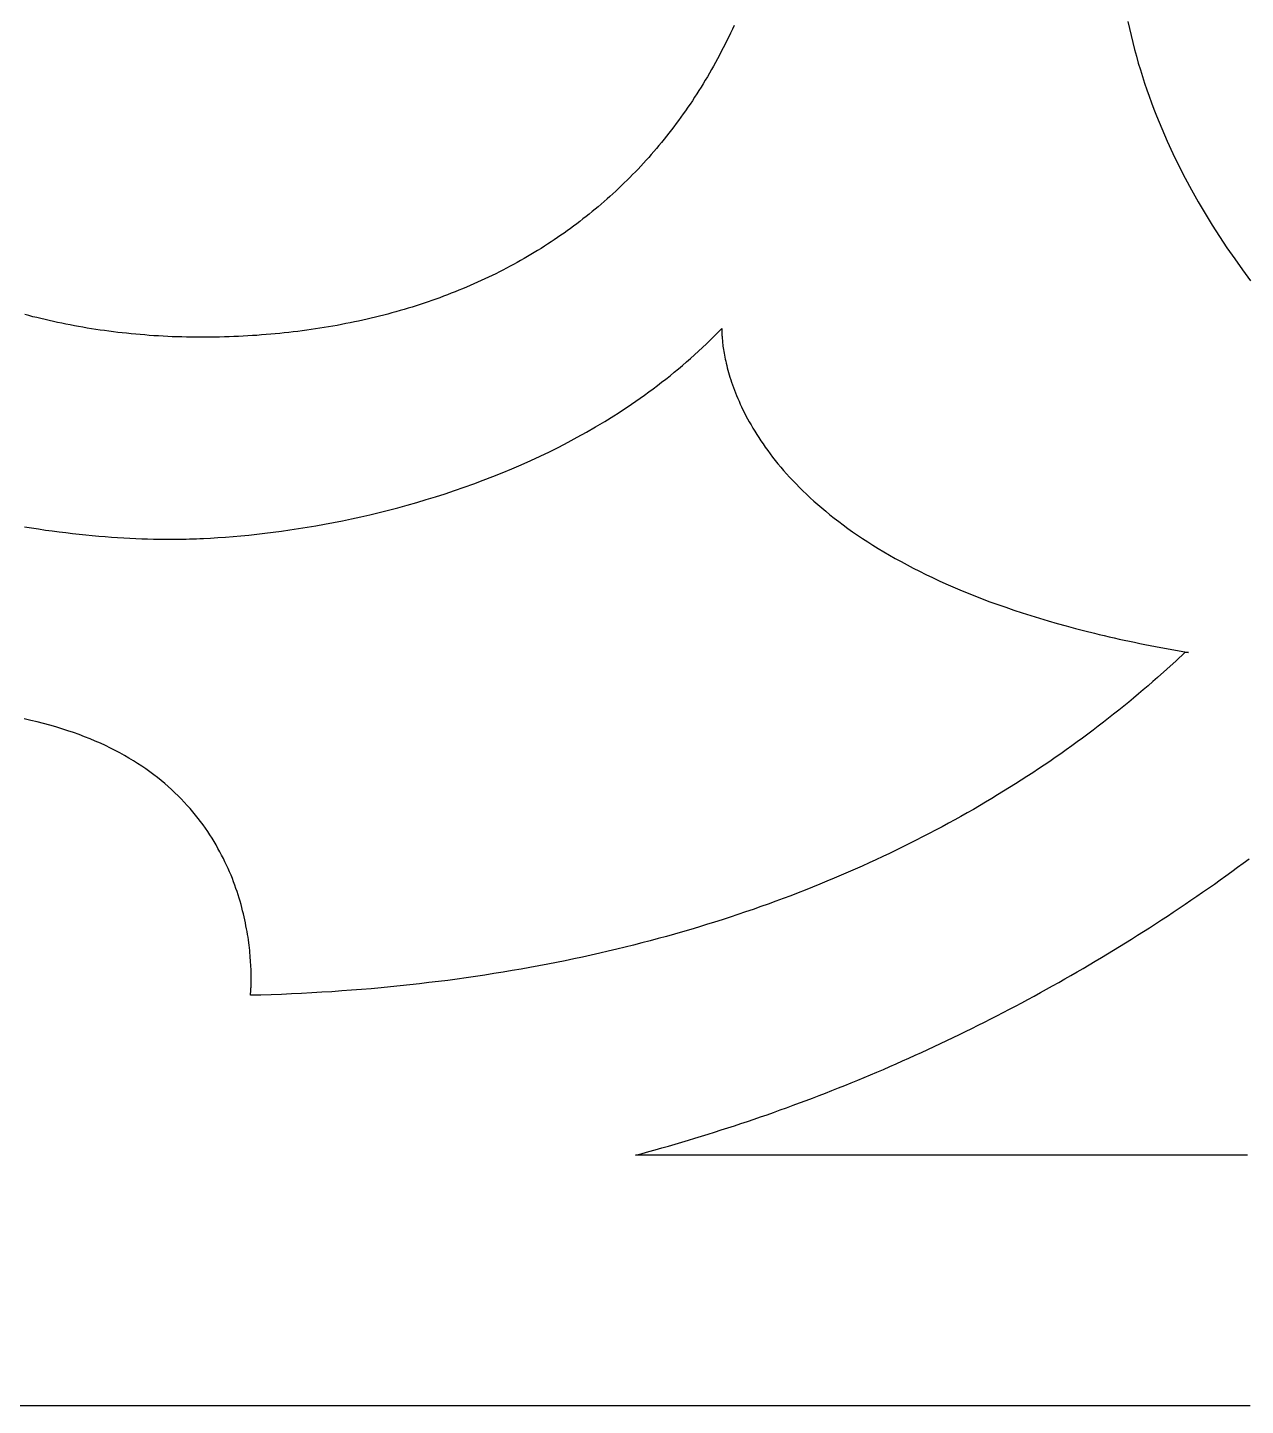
# Model space of a CAD drawing. Extents: x -52 to 64, y -91 to -51.
# Drawn here: x -38.38 to -24.62, y -90.72 to -75.14 of the extents above; entities that cross this region are included whole.
import ezdxf

# ---------------------------------------------------------------- set-up
doc = ezdxf.new("R2010")
doc.units = 0
doc.header["$MEASUREMENT"] = 0
doc.layers.add('LAYER_1', color=18, linetype='CONTINUOUS')

msp = doc.modelspace()

# ---------------------------------------------------------------- linework, layer by layer
at = {"layer": 'LAYER_1'}
for points in [[(-30.395, -75.12), (-30.415, -75.163), (-30.435, -75.206), (-30.456, -75.248), (-30.476, -75.29), (-30.497, -75.332), (-30.518, -75.374), (-30.54, -75.415), (-30.562, -75.457), (-30.583, -75.498), (-30.606, -75.538), (-30.628, -75.579), (-30.651, -75.619), (-30.674, -75.659), (-30.697, -75.699), (-30.721, -75.738), (-30.744, -75.778), (-30.768, -75.817), (-30.793, -75.855), (-30.817, -75.894), (-30.842, -75.932), (-30.867, -75.97), (-30.892, -76.008), (-30.918, -76.045), (-30.944, -76.083), (-30.97, -76.12), (-30.996, -76.156), (-31.022, -76.193), (-31.049, -76.229), (-31.076, -76.265), (-31.104, -76.301), (-31.131, -76.336), (-31.159, -76.371), (-31.187, -76.406), (-31.215, -76.441), (-31.244, -76.475), (-31.272, -76.51), (-31.301, -76.544), (-31.331, -76.577), (-31.36, -76.611), (-31.39, -76.644), (-31.42, -76.677), (-31.45, -76.709), (-31.48, -76.742), (-31.511, -76.774), (-31.542, -76.806), (-31.573, -76.837), (-31.604, -76.869), (-31.636, -76.9), (-31.668, -76.93), (-31.7, -76.961), (-31.732, -76.991), (-31.765, -77.021), (-31.798, -77.051), (-31.831, -77.081), (-31.864, -77.11), (-31.897, -77.139), (-31.931, -77.168), (-31.965, -77.196), (-31.999, -77.224), (-32.034, -77.252), (-32.068, -77.28), (-32.103, -77.307), (-32.138, -77.334), (-32.174, -77.361), (-32.209, -77.388), (-32.245, -77.414), (-32.281, -77.44), (-32.317, -77.466), (-32.354, -77.491), (-32.39, -77.517), (-32.427, -77.542), (-32.464, -77.566), (-32.502, -77.591), (-32.539, -77.615), (-32.577, -77.639), (-32.615, -77.662), (-32.653, -77.686), (-32.692, -77.709), (-32.73, -77.732), (-32.769, -77.754), (-32.808, -77.776), (-32.847, -77.798), (-32.887, -77.82), (-32.927, -77.842), (-32.967, -77.863), (-33.007, -77.884), (-33.047, -77.904), (-33.088, -77.925), (-33.129, -77.945), (-33.17, -77.965), (-33.211, -77.984), (-33.252, -78.003), (-33.294, -78.022), (-33.336, -78.041), (-33.378, -78.059), (-33.42, -78.078), (-33.463, -78.095), (-33.505, -78.113), (-33.548, -78.13), (-33.591, -78.147), (-33.635, -78.164), (-33.678, -78.18), (-33.722, -78.197), (-33.766, -78.213), (-33.81, -78.228), (-33.854, -78.243), (-33.899, -78.259), (-33.944, -78.273), (-33.988, -78.288), (-34.034, -78.302), (-34.079, -78.316), (-34.124, -78.33), (-34.17, -78.343), (-34.216, -78.356), (-34.262, -78.369), (-34.309, -78.381), (-34.355, -78.393), (-34.402, -78.405), (-34.449, -78.417), (-34.496, -78.428), (-34.543, -78.439), (-34.591, -78.45), (-34.638, -78.461), (-34.686, -78.471), (-34.734, -78.481), (-34.782, -78.49), (-34.831, -78.5), (-34.879, -78.509), (-34.928, -78.517), (-34.977, -78.526), (-35.027, -78.534), (-35.076, -78.542), (-35.125, -78.55), (-35.175, -78.557), (-35.225, -78.564), (-35.275, -78.571), (-35.326, -78.577), (-35.376, -78.583), (-35.427, -78.589), (-35.478, -78.595), (-35.529, -78.6), (-35.58, -78.605), (-35.631, -78.609), (-35.683, -78.614), (-35.735, -78.618), (-35.787, -78.622), (-35.839, -78.625), (-35.891, -78.628), (-35.944, -78.631), (-35.996, -78.634), (-36.049, -78.636), (-36.102, -78.638), (-36.155, -78.64), (-36.209, -78.641), (-36.262, -78.642), (-36.316, -78.643), (-36.37, -78.643), (-36.424, -78.643), (-36.477, -78.643), (-36.531, -78.643), (-36.584, -78.642), (-36.637, -78.64), (-36.69, -78.639), (-36.743, -78.637), (-36.795, -78.635), (-36.848, -78.632), (-36.9, -78.629), (-36.952, -78.626), (-37.003, -78.622), (-37.055, -78.618), (-37.106, -78.614), (-37.157, -78.609), (-37.208, -78.605), (-37.259, -78.599), (-37.309, -78.594), (-37.359, -78.588), (-37.409, -78.582), (-37.459, -78.576), (-37.509, -78.569), (-37.558, -78.562), (-37.607, -78.555), (-37.656, -78.547), (-37.705, -78.539), (-37.753, -78.531), (-37.802, -78.522), (-37.85, -78.514), (-37.898, -78.505), (-37.946, -78.495), (-37.993, -78.486), (-38.04, -78.476), (-38.087, -78.466), (-38.134, -78.455), (-38.181, -78.444), (-38.227, -78.433), (-38.274, -78.422), (-38.32, -78.411), (-38.365, -78.399), (-38.411, -78.387)], [(-25.945, -75.076), (-25.928, -75.155), (-25.91, -75.234), (-25.891, -75.312), (-25.87, -75.39), (-25.85, -75.467), (-25.828, -75.544), (-25.805, -75.62), (-25.782, -75.696), (-25.757, -75.771), (-25.732, -75.846), (-25.706, -75.92), (-25.679, -75.994), (-25.652, -76.067), (-25.623, -76.14), (-25.594, -76.213), (-25.564, -76.285), (-25.534, -76.356), (-25.502, -76.427), (-25.437, -76.568), (-25.37, -76.707), (-25.299, -76.844), (-25.226, -76.979), (-25.151, -77.113), (-25.073, -77.245), (-24.993, -77.376), (-24.91, -77.505), (-24.826, -77.632), (-24.739, -77.759), (-24.65, -77.883), (-24.56, -78.006)], [(-38.414, -80.786), (-38.335, -80.798), (-38.256, -80.81), (-38.178, -80.822), (-38.1, -80.832), (-38.023, -80.842), (-37.947, -80.852), (-37.871, -80.861), (-37.796, -80.869), (-37.721, -80.877), (-37.648, -80.884), (-37.575, -80.89), (-37.503, -80.896), (-37.431, -80.902), (-37.361, -80.906), (-37.291, -80.911), (-37.223, -80.914), (-37.155, -80.918), (-37.088, -80.92), (-37.022, -80.923), (-36.957, -80.924), (-36.893, -80.925), (-36.83, -80.926), (-36.768, -80.926), (-36.733, -80.926), (-36.697, -80.926), (-36.66, -80.926), (-36.623, -80.925), (-36.586, -80.924), (-36.548, -80.923), (-36.509, -80.922), (-36.47, -80.92), (-36.431, -80.919), (-36.391, -80.917), (-36.31, -80.913), (-36.227, -80.908), (-36.143, -80.902), (-36.057, -80.895), (-35.969, -80.887), (-35.88, -80.879), (-35.79, -80.869), (-35.698, -80.858), (-35.605, -80.847), (-35.511, -80.834), (-35.415, -80.821), (-35.318, -80.806), (-35.22, -80.79), (-35.121, -80.774), (-35.022, -80.756), (-34.921, -80.737), (-34.819, -80.717), (-34.717, -80.695), (-34.614, -80.673), (-34.51, -80.649), (-34.405, -80.624), (-34.3, -80.597), (-34.195, -80.57), (-34.088, -80.541), (-33.982, -80.511), (-33.875, -80.479), (-33.768, -80.446), (-33.661, -80.412), (-33.553, -80.376), (-33.446, -80.339), (-33.338, -80.3), (-33.231, -80.26), (-33.123, -80.219), (-33.015, -80.176), (-32.908, -80.131), (-32.801, -80.085), (-32.694, -80.037), (-32.588, -79.988), (-32.482, -79.937), (-32.376, -79.884), (-32.271, -79.83), (-32.167, -79.774), (-32.063, -79.716), (-31.96, -79.656), (-31.857, -79.595), (-31.756, -79.532), (-31.705, -79.5), (-31.655, -79.468), (-31.605, -79.434), (-31.555, -79.401), (-31.506, -79.367), (-31.456, -79.333), (-31.407, -79.298), (-31.358, -79.262), (-31.31, -79.226), (-31.262, -79.19), (-31.214, -79.153), (-31.166, -79.116), (-31.119, -79.078), (-31.072, -79.04), (-31.025, -79.001), (-30.979, -78.962), (-30.933, -78.923), (-30.887, -78.882), (-30.841, -78.842), (-30.796, -78.801), (-30.752, -78.759), (-30.707, -78.717), (-30.663, -78.674), (-30.62, -78.631), (-30.577, -78.587), (-30.534, -78.543), (-30.534, -78.543), (-30.534, -78.545), (-30.534, -78.547), (-30.534, -78.551), (-30.534, -78.555), (-30.534, -78.561), (-30.534, -78.567), (-30.534, -78.574), (-30.534, -78.582), (-30.534, -78.591), (-30.534, -78.601), (-30.533, -78.612), (-30.533, -78.623), (-30.532, -78.636), (-30.531, -78.649), (-30.53, -78.663), (-30.528, -78.678), (-30.527, -78.694), (-30.525, -78.71), (-30.523, -78.727), (-30.521, -78.745), (-30.518, -78.764), (-30.515, -78.783), (-30.512, -78.804), (-30.508, -78.824), (-30.504, -78.846), (-30.5, -78.868), (-30.495, -78.891), (-30.49, -78.914), (-30.485, -78.938), (-30.479, -78.963), (-30.472, -78.988), (-30.466, -79.014), (-30.458, -79.041), (-30.45, -79.068), (-30.442, -79.095), (-30.433, -79.123), (-30.424, -79.152), (-30.413, -79.181), (-30.403, -79.211), (-30.392, -79.241), (-30.38, -79.271), (-30.367, -79.302), (-30.354, -79.334), (-30.34, -79.366), (-30.326, -79.398), (-30.311, -79.431), (-30.295, -79.464), (-30.278, -79.497), (-30.261, -79.531), (-30.243, -79.565), (-30.224, -79.6), (-30.204, -79.635), (-30.184, -79.67), (-30.162, -79.705), (-30.14, -79.741), (-30.117, -79.777), (-30.093, -79.813), (-30.068, -79.85), (-30.043, -79.887), (-30.016, -79.924), (-29.989, -79.961), (-29.96, -79.998), (-29.93, -80.036), (-29.9, -80.073), (-29.868, -80.111), (-29.836, -80.149), (-29.802, -80.187), (-29.768, -80.226), (-29.732, -80.264), (-29.695, -80.302), (-29.657, -80.341), (-29.618, -80.379), (-29.578, -80.418), (-29.536, -80.457), (-29.494, -80.495), (-29.45, -80.534), (-29.405, -80.573), (-29.359, -80.611), (-29.312, -80.65), (-29.263, -80.688), (-29.213, -80.727), (-29.162, -80.765), (-29.109, -80.804), (-29.056, -80.842), (-29.001, -80.88), (-28.944, -80.918), (-28.886, -80.956), (-28.827, -80.994), (-28.766, -81.031), (-28.704, -81.069), (-28.641, -81.106), (-28.576, -81.143), (-28.509, -81.179), (-28.441, -81.216), (-28.372, -81.252), (-28.301, -81.288), (-28.228, -81.324), (-28.154, -81.36), (-28.079, -81.395), (-28.002, -81.43), (-27.923, -81.464), (-27.843, -81.498), (-27.761, -81.532), (-27.677, -81.566), (-27.592, -81.599), (-27.505, -81.632), (-27.416, -81.664), (-27.325, -81.696), (-27.233, -81.727), (-27.139, -81.758), (-27.044, -81.789), (-26.946, -81.819), (-26.847, -81.849), (-26.746, -81.878), (-26.643, -81.906), (-26.539, -81.934), (-26.432, -81.962), (-26.324, -81.989), (-26.269, -82.002), (-26.213, -82.016), (-26.157, -82.029), (-26.101, -82.041), (-26.044, -82.054), (-25.987, -82.067), (-25.929, -82.079), (-25.871, -82.091), (-25.812, -82.104), (-25.753, -82.115), (-25.693, -82.127), (-25.633, -82.139), (-25.572, -82.15), (-25.511, -82.162), (-25.449, -82.173), (-25.387, -82.184), (-25.324, -82.195), (-25.261, -82.205), (-25.268, -82.205), (-25.274, -82.205), (-25.279, -82.205), (-25.284, -82.205), (-25.288, -82.205), (-25.291, -82.205), (-25.294, -82.205), (-25.296, -82.205), (-25.299, -82.205), (-25.3, -82.205), (-25.301, -82.205), (-25.402, -82.3), (-25.506, -82.395), (-25.611, -82.489), (-25.664, -82.535), (-25.718, -82.582), (-25.772, -82.628), (-25.827, -82.675), (-25.882, -82.721), (-25.937, -82.767), (-25.993, -82.813), (-26.05, -82.859), (-26.107, -82.904), (-26.165, -82.949), (-26.223, -82.995), (-26.281, -83.04), (-26.34, -83.085), (-26.4, -83.129), (-26.459, -83.174), (-26.52, -83.218), (-26.581, -83.262), (-26.642, -83.306), (-26.704, -83.35), (-26.767, -83.393), (-26.829, -83.437), (-26.893, -83.48), (-26.957, -83.523), (-27.021, -83.565), (-27.086, -83.608), (-27.151, -83.65), (-27.217, -83.692), (-27.283, -83.734), (-27.35, -83.775), (-27.418, -83.816), (-27.485, -83.857), (-27.554, -83.898), (-27.623, -83.939), (-27.692, -83.979), (-27.762, -84.019), (-27.832, -84.059), (-27.903, -84.098), (-27.974, -84.137), (-28.046, -84.176), (-28.118, -84.215), (-28.191, -84.253), (-28.265, -84.291), (-28.338, -84.329), (-28.413, -84.367), (-28.488, -84.404), (-28.563, -84.441), (-28.639, -84.477), (-28.716, -84.513), (-28.793, -84.549), (-28.87, -84.585), (-28.948, -84.62), (-29.026, -84.655), (-29.106, -84.69), (-29.185, -84.724), (-29.265, -84.758), (-29.346, -84.792), (-29.427, -84.825), (-29.508, -84.858), (-29.591, -84.891), (-29.673, -84.923), (-29.756, -84.955), (-29.84, -84.987), (-29.924, -85.018), (-30.009, -85.049), (-30.095, -85.079), (-30.18, -85.11), (-30.267, -85.139), (-30.354, -85.169), (-30.441, -85.198), (-30.529, -85.226), (-30.618, -85.254), (-30.707, -85.282), (-30.796, -85.309), (-30.886, -85.336), (-30.977, -85.363), (-31.068, -85.389), (-31.16, -85.415), (-31.252, -85.44), (-31.345, -85.465), (-31.438, -85.489), (-31.532, -85.513), (-31.627, -85.537), (-31.722, -85.56), (-31.817, -85.583), (-31.913, -85.605), (-32.01, -85.627), (-32.107, -85.648), (-32.205, -85.669), (-32.303, -85.69), (-32.402, -85.71), (-32.501, -85.729), (-32.601, -85.748), (-32.702, -85.767), (-32.803, -85.785), (-32.904, -85.802), (-33.006, -85.819), (-33.109, -85.836), (-33.212, -85.852), (-33.316, -85.868), (-33.421, -85.883), (-33.526, -85.898), (-33.631, -85.912), (-33.737, -85.925), (-33.844, -85.938), (-33.951, -85.951), (-34.059, -85.963), (-34.167, -85.974), (-34.276, -85.985), (-34.385, -85.996), (-34.495, -86.006), (-34.606, -86.015), (-34.717, -86.024), (-34.829, -86.032), (-34.941, -86.04), (-35.054, -86.047), (-35.168, -86.054), (-35.282, -86.06), (-35.396, -86.065), (-35.511, -86.07), (-35.627, -86.074), (-35.744, -86.078), (-35.861, -86.081), (-35.86, -86.081), (-35.86, -86.079), (-35.86, -86.076), (-35.86, -86.072), (-35.859, -86.067), (-35.859, -86.061), (-35.858, -86.053), (-35.857, -86.045), (-35.857, -86.035), (-35.856, -86.025), (-35.856, -86.013), (-35.855, -86.001), (-35.854, -85.988), (-35.854, -85.973), (-35.853, -85.958), (-35.853, -85.942), (-35.853, -85.925), (-35.853, -85.907), (-35.852, -85.888), (-35.853, -85.868), (-35.853, -85.848), (-35.853, -85.827), (-35.854, -85.805), (-35.854, -85.782), (-35.855, -85.758), (-35.857, -85.734), (-35.858, -85.709), (-35.86, -85.683), (-35.862, -85.657), (-35.864, -85.63), (-35.866, -85.602), (-35.869, -85.574), (-35.872, -85.545), (-35.876, -85.516), (-35.88, -85.486), (-35.884, -85.455), (-35.888, -85.424), (-35.893, -85.393), (-35.899, -85.361), (-35.904, -85.328), (-35.911, -85.295), (-35.917, -85.262), (-35.924, -85.228), (-35.932, -85.194), (-35.94, -85.16), (-35.949, -85.125), (-35.958, -85.09), (-35.967, -85.054), (-35.978, -85.018), (-35.988, -84.982), (-36, -84.946), (-36.012, -84.909), (-36.024, -84.872), (-36.037, -84.835), (-36.051, -84.798), (-36.065, -84.761), (-36.08, -84.723), (-36.096, -84.686), (-36.113, -84.648), (-36.13, -84.61), (-36.148, -84.572), (-36.166, -84.534), (-36.186, -84.496), (-36.206, -84.458), (-36.227, -84.42), (-36.248, -84.382), (-36.271, -84.344), (-36.294, -84.306), (-36.318, -84.268), (-36.343, -84.23), (-36.369, -84.193), (-36.396, -84.155), (-36.423, -84.118), (-36.452, -84.081), (-36.481, -84.044), (-36.511, -84.007), (-36.543, -83.97), (-36.575, -83.934), (-36.608, -83.898), (-36.642, -83.862), (-36.677, -83.826), (-36.714, -83.791), (-36.751, -83.756), (-36.789, -83.722), (-36.829, -83.688), (-36.869, -83.654), (-36.911, -83.621), (-36.953, -83.588), (-36.997, -83.555), (-37.042, -83.523), (-37.088, -83.492), (-37.135, -83.461), (-37.183, -83.43), (-37.233, -83.4), (-37.283, -83.371), (-37.335, -83.342), (-37.389, -83.314), (-37.443, -83.286), (-37.499, -83.259), (-37.556, -83.233), (-37.614, -83.207), (-37.673, -83.182), (-37.734, -83.158), (-37.796, -83.134), (-37.86, -83.112), (-37.925, -83.09), (-37.991, -83.068), (-38.058, -83.048), (-38.128, -83.028), (-38.198, -83.009), (-38.27, -82.991), (-38.343, -82.974), (-38.418, -82.958)], [(-24.596, -87.888), (-24.624, -87.888), (-24.652, -87.888), (-24.68, -87.888), (-24.709, -87.888), (-24.738, -87.888), (-24.767, -87.888), (-24.797, -87.888), (-24.827, -87.888), (-24.858, -87.888), (-24.889, -87.888), (-24.921, -87.888), (-24.952, -87.888), (-24.985, -87.888), (-25.017, -87.888), (-25.05, -87.888), (-25.084, -87.888), (-25.117, -87.888), (-25.151, -87.888), (-25.185, -87.888), (-25.22, -87.888), (-25.255, -87.888), (-25.29, -87.888), (-25.326, -87.888), (-25.362, -87.888), (-25.398, -87.888), (-25.435, -87.888), (-25.472, -87.888), (-25.509, -87.888), (-25.546, -87.888), (-25.584, -87.888), (-25.622, -87.888), (-25.66, -87.888), (-25.698, -87.888), (-25.737, -87.888), (-25.776, -87.888), (-25.815, -87.888), (-25.855, -87.888), (-25.895, -87.888), (-25.935, -87.888), (-25.975, -87.888), (-26.015, -87.888), (-26.056, -87.888), (-26.137, -87.888), (-26.22, -87.888), (-26.303, -87.888), (-26.387, -87.888), (-26.472, -87.888), (-26.557, -87.888), (-26.643, -87.888), (-26.73, -87.888), (-26.816, -87.888), (-26.904, -87.888), (-26.991, -87.888), (-27.079, -87.888), (-27.168, -87.888), (-27.256, -87.888), (-27.345, -87.888), (-27.523, -87.888), (-27.702, -87.888), (-27.88, -87.888), (-28.058, -87.888), (-28.147, -87.888), (-28.236, -87.888), (-28.324, -87.888), (-28.412, -87.888), (-28.5, -87.888), (-28.587, -87.888), (-28.674, -87.888), (-28.76, -87.888), (-28.846, -87.888), (-28.931, -87.888), (-29.016, -87.888), (-29.1, -87.888), (-29.184, -87.888), (-29.266, -87.888), (-29.348, -87.888), (-29.388, -87.888), (-29.429, -87.888), (-29.469, -87.888), (-29.509, -87.888), (-29.549, -87.888), (-29.588, -87.888), (-29.627, -87.888), (-29.666, -87.888), (-29.705, -87.888), (-29.744, -87.888), (-29.782, -87.888), (-29.82, -87.888), (-29.857, -87.888), (-29.895, -87.888), (-29.932, -87.888), (-29.969, -87.888), (-30.005, -87.888), (-30.042, -87.888), (-30.078, -87.888), (-30.113, -87.888), (-30.148, -87.888), (-30.183, -87.888), (-30.218, -87.888), (-30.252, -87.888), (-30.286, -87.888), (-30.32, -87.888), (-30.353, -87.888), (-30.386, -87.888), (-30.419, -87.888), (-30.451, -87.888), (-30.483, -87.888), (-30.514, -87.888), (-30.546, -87.888), (-30.576, -87.888), (-30.607, -87.888), (-30.636, -87.888), (-30.666, -87.888), (-30.695, -87.888), (-30.724, -87.888), (-30.752, -87.888), (-30.78, -87.888), (-30.807, -87.888), (-30.834, -87.888), (-30.861, -87.888), (-30.887, -87.888), (-30.913, -87.888), (-30.938, -87.888), (-30.962, -87.888), (-30.987, -87.888), (-31.01, -87.888), (-31.034, -87.888), (-31.057, -87.888), (-31.079, -87.888), (-31.101, -87.888), (-31.122, -87.888), (-31.143, -87.888), (-31.163, -87.888), (-31.183, -87.888), (-31.202, -87.888), (-31.221, -87.888), (-31.239, -87.888), (-31.257, -87.888), (-31.274, -87.888), (-31.29, -87.888), (-31.306, -87.888), (-31.322, -87.888), (-31.337, -87.888), (-31.351, -87.888), (-31.365, -87.888), (-31.378, -87.888), (-31.391, -87.888), (-31.403, -87.888), (-31.414, -87.888), (-31.425, -87.888), (-31.435, -87.888), (-31.444, -87.888), (-31.453, -87.888), (-31.462, -87.888), (-31.469, -87.888), (-31.476, -87.888), (-31.483, -87.888), (-31.488, -87.888), (-31.493, -87.888), (-31.498, -87.888), (-31.502, -87.888), (-31.505, -87.888), (-31.507, -87.888), (-31.509, -87.888), (-31.51, -87.888), (-31.51, -87.888), (-31.435, -87.868), (-31.36, -87.847), (-31.286, -87.826), (-31.211, -87.805), (-31.136, -87.784), (-31.061, -87.763), (-30.987, -87.741), (-30.912, -87.719), (-30.838, -87.696), (-30.763, -87.673), (-30.689, -87.65), (-30.615, -87.627), (-30.541, -87.603), (-30.466, -87.579), (-30.392, -87.555), (-30.318, -87.531), (-30.244, -87.506), (-30.17, -87.481), (-30.097, -87.455), (-30.023, -87.43), (-29.949, -87.404), (-29.876, -87.377), (-29.802, -87.351), (-29.729, -87.324), (-29.655, -87.297), (-29.582, -87.269), (-29.509, -87.242), (-29.436, -87.214), (-29.363, -87.185), (-29.29, -87.157), (-29.217, -87.128), (-29.144, -87.099), (-29.072, -87.069), (-28.999, -87.04), (-28.926, -87.01), (-28.854, -86.979), (-28.782, -86.949), (-28.709, -86.918), (-28.637, -86.887), (-28.565, -86.855), (-28.493, -86.823), (-28.421, -86.791), (-28.35, -86.759), (-28.278, -86.726), (-28.206, -86.693), (-28.135, -86.66), (-28.063, -86.627), (-27.992, -86.593), (-27.921, -86.559), (-27.85, -86.524), (-27.779, -86.49), (-27.708, -86.455), (-27.637, -86.42), (-27.566, -86.384), (-27.496, -86.348), (-27.425, -86.312), (-27.355, -86.276), (-27.285, -86.239), (-27.215, -86.202), (-27.145, -86.165), (-27.075, -86.127), (-27.005, -86.09), (-26.935, -86.051), (-26.866, -86.013), (-26.796, -85.974), (-26.727, -85.935), (-26.658, -85.896), (-26.589, -85.857), (-26.52, -85.817), (-26.451, -85.777), (-26.382, -85.736), (-26.314, -85.696), (-26.245, -85.655), (-26.177, -85.613), (-26.109, -85.572), (-26.04, -85.53), (-25.973, -85.488), (-25.905, -85.446), (-25.837, -85.403), (-25.769, -85.36), (-25.702, -85.317), (-25.635, -85.273), (-25.567, -85.229), (-25.5, -85.185), (-25.434, -85.141), (-25.367, -85.096), (-25.3, -85.051), (-25.234, -85.006), (-25.167, -84.961), (-25.101, -84.915), (-25.035, -84.869), (-24.969, -84.823), (-24.903, -84.776), (-24.838, -84.729), (-24.772, -84.682), (-24.707, -84.634), (-24.642, -84.587), (-24.577, -84.539)], [(-38.635, -90.716), (-38.324, -90.716), (-38.016, -90.716), (-37.713, -90.716), (-37.413, -90.716), (-37.118, -90.716), (-36.827, -90.716), (-36.54, -90.716), (-36.259, -90.716), (-35.982, -90.716), (-35.71, -90.716), (-35.443, -90.716), (-35.181, -90.716), (-34.925, -90.716), (-34.674, -90.716), (-34.429, -90.716), (-34.189, -90.716), (-33.956, -90.716), (-33.728, -90.716), (-33.507, -90.716), (-33.292, -90.716), (-33.083, -90.716), (-32.881, -90.716), (-32.685, -90.716), (-32.497, -90.716), (-32.315, -90.716), (-32.141, -90.716), (-31.974, -90.716), (-31.814, -90.716), (-31.661, -90.716), (-31.517, -90.716), (-31.38, -90.716), (-31.251, -90.716), (-31.13, -90.716), (-31.018, -90.716), (-30.913, -90.716), (-30.818, -90.716), (-30.73, -90.716), (-30.652, -90.716), (-30.582, -90.716), (-30.522, -90.716), (-30.471, -90.716), (-30.428, -90.716), (-30.396, -90.716), (-30.373, -90.716), (-30.359, -90.716), (-30.355, -90.716), (-30.35, -90.716), (-30.338, -90.716), (-30.319, -90.716), (-30.293, -90.716), (-30.261, -90.716), (-30.222, -90.716), (-30.177, -90.716), (-30.125, -90.716), (-30.066, -90.716), (-30.001, -90.716), (-29.93, -90.716), (-29.853, -90.716), (-29.769, -90.716), (-29.679, -90.716), (-29.583, -90.716), (-29.48, -90.716), (-29.372, -90.716), (-29.257, -90.716), (-29.137, -90.716), (-29.01, -90.716), (-28.878, -90.716), (-28.739, -90.716), (-28.595, -90.716), (-28.445, -90.716), (-28.29, -90.716), (-28.129, -90.716), (-27.962, -90.716), (-27.789, -90.716), (-27.611, -90.716), (-27.428, -90.716), (-27.239, -90.716), (-27.045, -90.716), (-26.845, -90.716), (-26.64, -90.716), (-26.43, -90.716), (-26.215, -90.716), (-25.994, -90.716), (-25.769, -90.716), (-25.538, -90.716), (-25.302, -90.716), (-25.061, -90.716), (-24.816, -90.716), (-24.565, -90.716)]]:
    msp.add_lwpolyline(points, dxfattribs=at)

doc.saveas('drawing.dxf')
